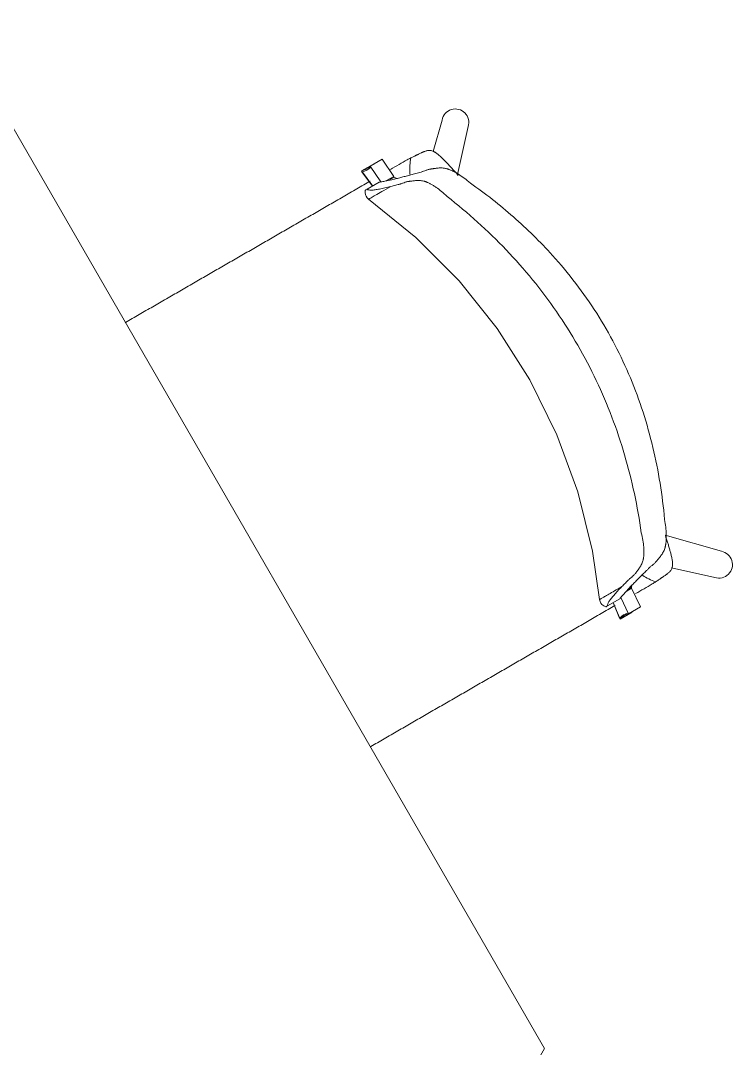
# Model space of a CAD drawing. Header units: millimetres. Extents: x 155927 to 326028, y -36033 to 97293.
# Drawn here: x 186153 to 186842, y 18002 to 18998 of the extents above; entities that cross this region are included whole.
import ezdxf

# ---------------------------------------------------------------- set-up
doc = ezdxf.new("R2010")
doc.units = ezdxf.units.MM
doc.header["$MEASUREMENT"] = 0
doc.layers.add('I-FURN', color=8, linetype='CONTINUOUS', lineweight=9)

msp = doc.modelspace()

# ---------------------------------------------------------------- linework, layer by layer
at = {"layer": 'I-FURN'}
for p, q in [((186660.34, 18002.03), (186085.29, 18997.94)), ((186560.99, 18901.56), (186552.32, 18871.01)), ((186575.95, 18848.63), (186586.31, 18895.15)), ((186491.44, 18856.83), (186502.99, 18863.5)), ((186502.99, 18863.5), (186514.12, 18846.94)), ((186494.41, 18858.92), (186482.86, 18852.25)), ((186501.7, 18841.57), (186491.44, 18856.83)), ((186501.6, 18841.55), (186491.89, 18855.99)), ((186482.86, 18852.25), (186493.81, 18837.64)), ((186483.31, 18851.42), (186493.69, 18837.57)), ((186514.12, 18846.94), (186506.47, 18842.52)), ((186514.57, 18846.1), (186509.46, 18843.15)), ((186486.34, 18831.28), (186486.5, 18833.42)), ((186500.1, 18841.27), (186488.29, 18834.46)), ((186486.73, 18829.04), (186486.34, 18831.28)), ((186487.31, 18827.64), (186486.73, 18829.04)), ((186488.34, 18826.06), (186487.31, 18827.64)), ((186489.69, 18824.74), (186488.34, 18826.06)), ((186489.69, 18824.74), (186535.69, 18787.63)), ((186535.69, 18787.63), (186577.4, 18745.75)), ((186577.4, 18745.75), (186614.36, 18699.6)), ((186614.36, 18699.6), (186646.11, 18649.72)), ((186646.11, 18649.72), (186672.29, 18596.7)), ((186672.29, 18596.7), (186692.59, 18541.16)), ((186692.59, 18541.16), (186706.76, 18483.76)), ((186831.6, 18483.69), (186777.11, 18499.18)), ((186706.76, 18483.76), (186713.58, 18436.97)), ((186783.37, 18467.7), (186825.18, 18458.37)), ((186739.4, 18444.88), (186744.52, 18447.83)), ((186741.45, 18447.16), (186744.06, 18448.67)), ((186744.52, 18447.83), (186753.29, 18429.91)), ((186713.58, 18436.97), (186714.05, 18435.14)), ((186714.05, 18435.14), (186714.89, 18433.45)), ((186733.09, 18437.71), (186721.29, 18430.89)), ((186741.74, 18423.25), (186734.09, 18438.87)), ((186714.89, 18433.45), (186715.82, 18432.25)), ((186715.82, 18432.25), (186717.56, 18430.79)), ((186717.56, 18430.79), (186719.5, 18429.86)), ((186726.61, 18433.97), (186733.04, 18418.94)), ((186726.69, 18434.01), (186733.49, 18418.1)), ((186753.29, 18429.91), (186741.74, 18423.25)), ((186733.49, 18418.1), (186745.03, 18424.77)), ((186085.36, 17006.09), (186660.34, 18002.03))]:
    msp.add_line(p, q, dxfattribs=at)
for centre, start, end in [((186573.86, 18899.2), 341.98964, 169.60587), ((186829.23, 18470.82), 251.96621, 79.58244)]:
    msp.add_arc(centre, 13.09, start, end, dxfattribs=at)
for centre, start_param, end_param in [((186479.29, 18869.24), 2.819103, 3.398599), ((186479.74, 18868.4), 2.819103, 3.398599), ((186490.83, 18875.9), 2.819103, 2.902745), ((186745.95, 18407.35), 6.026179, 6.605675), ((186746.4, 18406.52), 6.026179, 6.605675)]:
    msp.add_ellipse(centre, major_axis=(-8.7, 15.06), ratio=0.978487, start_param=start_param, end_param=end_param, dxfattribs=at)
for points in [[(186510.94, 18853.63), (186516.57, 18856.89), (186522.03, 18860.04), (186527.32, 18863.09)], [(186527.32, 18863.09), (186527.89, 18863.38), (186529.04, 18863.97), (186530.18, 18864.55), (186530.75, 18864.84)], [(186576.69, 18847.83), (186575.88, 18848.78), (186575.07, 18849.72), (186574.26, 18850.66)], [(186574.26, 18850.66), (186575.06, 18849.73), (186575.85, 18848.81), (186576.65, 18847.88)], [(186488.29, 18834.46), (186487.81, 18834.18), (186487.1, 18833.77), (186486.52, 18833.44), (186486.43, 18833.38), (186486.84, 18833.62), (186487.16, 18833.8)], [(186511.3, 18837.22), (186509.28, 18836.67), (186505.42, 18835.7), (186500.3, 18834.65), (186495.9, 18833.87), (186492.34, 18833.52), (186489.74, 18833.75), (186488.67, 18834.18), (186488.29, 18834.46)], [(186500.1, 18841.27), (186501.23, 18841.48), (186503.59, 18841.91), (186506.16, 18842.43), (186507.5, 18842.74)], [(186721.29, 18430.89), (186721.24, 18431.36), (186721.4, 18432.51), (186722.5, 18434.87), (186724.58, 18437.77), (186727.47, 18441.2), (186730.93, 18445.11), (186733.7, 18447.96), (186735.18, 18449.44)], [(186764.65, 18452.02), (186759.42, 18449.01), (186754.05, 18445.9), (186748.52, 18442.71)], [(186767.88, 18454.13), (186767.34, 18453.78), (186766.27, 18453.07), (186765.19, 18452.37), (186764.65, 18452.02)], [(186738.06, 18443.39), (186737.13, 18442.38), (186735.39, 18440.42), (186733.84, 18438.59), (186733.09, 18437.71)], [(186720.17, 18430.25), (186719.84, 18430.06), (186719.43, 18429.82), (186719.52, 18429.87), (186720.1, 18430.21), (186720.8, 18430.62), (186721.29, 18430.89)]]:
    msp.add_open_spline(points, degree=3, dxfattribs=at)
for points, knots in [([(186530.75, 18864.84), (186530.31, 18862.41), (186529.75, 18857.7), (186529.67, 18852.21), (186529.9, 18849.11), (186529.98, 18848.22)], [0, 0, 0, 0, 0.02777778, 0.05555556, 0.06696683, 0.06696683, 0.06696683, 0.06696683]), ([(186530.75, 18864.84), (186531.72, 18865.33), (186533.2, 18866.08), (186534.94, 18866.95), (186535.93, 18867.44), (186536.67, 18867.8), (186537.39, 18868.15), (186538.3, 18868.59), (186539.41, 18869.12), (186540.53, 18869.63), (186541.35, 18870), (186541.82, 18870.21), (186542.19, 18870.36), (186542.55, 18870.52), (186543.03, 18870.71), (186543.85, 18871.04), (186545, 18871.45), (186546.34, 18871.84), (186547.61, 18872.08), (186548.98, 18872.14), (186550.46, 18871.95), (186551.73, 18871.58), (186552.73, 18871.14), (186553.45, 18870.77), (186554.13, 18870.37), (186555.06, 18869.77), (186556.22, 18868.92), (186557.62, 18867.79), (186559.03, 18866.54), (186560.36, 18865.31), (186561.55, 18864.16), (186562.69, 18863.03), (186563.91, 18861.8), (186565.23, 18860.44), (186566.98, 18858.6), (186570.08, 18855.28), (186572.66, 18852.43), (186574.26, 18850.66)], [0, 0, 0, 0, 0.0625, 0.09375, 0.109375, 0.125, 0.140625, 0.15625, 0.1875, 0.21875, 0.234375, 0.242188, 0.25, 0.257812, 0.265625, 0.28125, 0.3125, 0.34375, 0.375, 0.40625, 0.4375, 0.46875, 0.484375, 0.5, 0.515625, 0.53125, 0.5625, 0.59375, 0.625, 0.65625, 0.6875, 0.71875, 0.75, 0.78125, 0.8125, 0.875, 1, 1, 1, 1]), ([(186507.5, 18842.74), (186509.47, 18843.09), (186512.79, 18843.79), (186517.87, 18845.05), (186521.97, 18846.12), (186526.21, 18847.25), (186530.69, 18848.46), (186534.74, 18849.55), (186538.08, 18850.47), (186540.22, 18851.05), (186541.9, 18851.56), (186543.51, 18852.14), (186545.12, 18852.75), (186546.81, 18853.31), (186548.15, 18853.7), (186549.34, 18853.96), (186550.23, 18854.11), (186550.76, 18854.19), (186551.16, 18854.24), (186551.57, 18854.29), (186552.12, 18854.36), (186553.09, 18854.5), (186554.5, 18854.72), (186556.27, 18854.97), (186558.11, 18855.15), (186560.06, 18855.21), (186562.12, 18855.1), (186563.93, 18854.8), (186565.26, 18854.47), (186566.03, 18854.24), (186566.62, 18854.05), (186567.22, 18853.84), (186568.02, 18853.54), (186569.45, 18852.97), (186571.55, 18852.02), (186574.15, 18850.67), (186577.74, 18848.57), (186582.44, 18845.39), (186586.4, 18842.22), (186588.43, 18840.48)], [0, 0, 0, 0, 0.142857, 0.214286, 0.285714, 0.357143, 0.428571, 0.5, 0.535714, 0.571429, 0.589286, 0.607143, 0.642857, 0.660714, 0.678571, 0.696429, 0.705357, 0.709821, 0.714286, 0.71875, 0.723214, 0.732143, 0.75, 0.767857, 0.785714, 0.803571, 0.821429, 0.839286, 0.848214, 0.852679, 0.857143, 0.861607, 0.866071, 0.875, 0.892857, 0.910714, 0.928571, 0.964286, 1, 1, 1, 1]), ([(186517.1, 18844.92), (186516.66, 18845.13), (186515.76, 18845.57), (186514.94, 18845.91), (186514.51, 18846.09)], [-0.5281276, -0.5281276, -0.5281276, -0.5281276, -0.3333333, -0.1189454, -0.1189454, -0.1189454, -0.1189454]), ([(186253.92, 18705.24), (186254.05, 18705.32), (186258.53, 18707.9), (186267.45, 18713.06), (186280.75, 18720.73), (186293.84, 18728.29), (186304.73, 18734.58), (186313.47, 18739.63), (186320.1, 18743.45), (186326.7, 18747.27), (186335.38, 18752.28), (186346.09, 18758.46), (186356.78, 18764.63), (186365.4, 18769.61), (186371.96, 18773.39), (186378.52, 18777.18), (186387.18, 18782.18), (186397.94, 18788.39), (186408.75, 18794.63), (186417.49, 18799.68), (186424.14, 18803.52), (186430.78, 18807.35), (186439.49, 18812.39), (186450.32, 18818.63), (186463.36, 18826.16), (186476.72, 18833.88), (186486.03, 18839.26), (186490.86, 18842.04), (186491.25, 18842.27)], [-0.751114, -0.751114, -0.751114, -0.751114, -0.75, -0.7142857, -0.6785714, -0.6428571, -0.6071429, -0.5892857, -0.5714286, -0.5535714, -0.5357143, -0.5, -0.4642857, -0.4464286, -0.4285714, -0.4107143, -0.3928571, -0.3571429, -0.3214286, -0.3035714, -0.2857143, -0.2678571, -0.25, -0.2142857, -0.1785714, -0.1428571, -0.1071429, -0.103964, -0.103964, -0.103964, -0.103964]), ([(186489.69, 18824.74), (186489.69, 18824.74), (186489.81, 18824.81), (186490.27, 18825.07), (186491.05, 18825.53), (186492.78, 18826.52), (186496.15, 18828.47), (186502.4, 18832.08), (186508.05, 18835.34), (186511.3, 18837.22)], [0.3374293, 0.3374293, 0.3374293, 0.3374293, 0.3888889, 0.4444444, 0.5138889, 0.5833333, 0.7222222, 0.8611111, 1, 1, 1, 1]), ([(186565.85, 18827.44), (186564, 18829.24), (186560.37, 18832.51), (186556.02, 18835.84), (186552.66, 18838.04), (186550.2, 18839.47), (186548.21, 18840.48), (186546.85, 18841.09), (186546.08, 18841.41), (186545.51, 18841.64), (186544.94, 18841.85), (186544.19, 18842.1), (186542.89, 18842.47), (186541.09, 18842.81), (186539.02, 18842.98), (186537.05, 18842.97), (186535.18, 18842.84), (186533.41, 18842.64), (186532.01, 18842.47), (186531.07, 18842.37), (186530.55, 18842.31), (186530.16, 18842.28), (186529.78, 18842.25), (186529.29, 18842.2), (186528.47, 18842.08), (186527.4, 18841.87), (186526.23, 18841.56), (186524.78, 18841.09), (186523.42, 18840.56), (186522, 18840.05), (186520.85, 18839.71), (186519.64, 18839.39), (186518.05, 18838.96), (186515.26, 18838.22), (186512.88, 18837.61), (186511.3, 18837.22)], [0, 0, 0, 0, 0.0625, 0.125, 0.15625, 0.1875, 0.21875, 0.234375, 0.242188, 0.25, 0.257812, 0.265625, 0.28125, 0.3125, 0.34375, 0.375, 0.40625, 0.4375, 0.46875, 0.484375, 0.492188, 0.5, 0.507812, 0.515625, 0.53125, 0.5625, 0.59375, 0.625, 0.6875, 0.71875, 0.75, 0.78125, 0.8125, 0.875, 1, 1, 1, 1]), ([(186588.43, 18840.48), (186602.94, 18830.3), (186630.76, 18808.43), (186672.89, 18767.03), (186712.52, 18715.4), (186745.26, 18652.37), (186763.35, 18596.07), (186772.6, 18549.77), (186775.53, 18526.38), (186776.57, 18514.61)], [-1, -1, -1, -1, -0.863636, -0.727273, -0.545455, -0.363636, -0.181818, -0.090909, 0, 0, 0, 0]), ([(186753.99, 18501.57), (186752.23, 18514.35), (186747.78, 18539.68), (186735.16, 18589.65), (186712.27, 18650), (186673.53, 18717.1), (186632.71, 18767.1), (186595.75, 18803.01), (186576.03, 18819.53), (186565.85, 18827.44)], [-1, -1, -1, -1, -0.9, -0.8, -0.6, -0.4, -0.2, -0.1, 0, 0, 0, 0]), ([(186776.57, 18514.61), (186777.07, 18511.98), (186777.83, 18506.96), (186778.24, 18501.3), (186778.26, 18497.15), (186778.13, 18494.21), (186777.9, 18491.92), (186777.68, 18490.4), (186777.54, 18489.56), (186777.42, 18488.93), (186777.29, 18488.33), (186777.11, 18487.54), (186776.73, 18486.23), (186776.07, 18484.51), (186775.15, 18482.67), (186774.12, 18481.02), (186773.04, 18479.51), (186771.94, 18478.11), (186771.04, 18476.99), (186770.44, 18476.22), (186770.1, 18475.79), (186769.86, 18475.45), (186769.61, 18475.13), (186769.28, 18474.71), (186768.71, 18474.01), (186767.88, 18473.11), (186766.88, 18472.14), (186765.54, 18470.96), (186764.21, 18469.88), (186762.91, 18468.77), (186761.94, 18467.87), (186760.99, 18466.93), (186759.74, 18465.7), (186757.58, 18463.57), (186754.62, 18460.61), (186751.33, 18457.34), (186748.23, 18454.23), (186745.25, 18451.22), (186742.53, 18448.39), (186740.11, 18445.76), (186738.71, 18444.15), (186738.06, 18443.39)], [0, 0, 0, 0, 0.035714, 0.071429, 0.089286, 0.107143, 0.125, 0.133929, 0.138393, 0.142857, 0.147321, 0.151786, 0.160714, 0.178571, 0.196429, 0.214286, 0.232143, 0.25, 0.267857, 0.276786, 0.28125, 0.285714, 0.290179, 0.294643, 0.303571, 0.321429, 0.339286, 0.357143, 0.392857, 0.410714, 0.428571, 0.446429, 0.464286, 0.5, 0.571429, 0.642857, 0.714286, 0.785714, 0.857143, 0.928571, 1, 1, 1, 1]), ([(186735.18, 18449.44), (186736.32, 18450.61), (186738.03, 18452.37), (186740.07, 18454.41), (186741.24, 18455.58), (186742.11, 18456.46), (186742.99, 18457.29), (186744.14, 18458.27), (186745.28, 18459.18), (186746.41, 18460.2), (186747.26, 18461.05), (186747.98, 18461.87), (186748.49, 18462.53), (186748.78, 18462.93), (186749, 18463.24), (186749.22, 18463.56), (186749.53, 18463.99), (186750.09, 18464.75), (186750.94, 18465.87), (186751.99, 18467.31), (186753.04, 18468.86), (186754.04, 18470.57), (186754.93, 18472.44), (186755.53, 18474.17), (186755.86, 18475.48), (186756.02, 18476.26), (186756.12, 18476.85), (186756.21, 18477.46), (186756.31, 18478.29), (186756.46, 18479.78), (186756.59, 18482), (186756.58, 18484.85), (186756.35, 18488.86), (186755.65, 18494.29), (186754.62, 18499.07), (186753.99, 18501.57)], [0, 0, 0, 0, 0.125, 0.1875, 0.21875, 0.25, 0.28125, 0.3125, 0.375, 0.40625, 0.4375, 0.46875, 0.484375, 0.492188, 0.5, 0.507812, 0.515625, 0.53125, 0.5625, 0.59375, 0.625, 0.65625, 0.6875, 0.71875, 0.734375, 0.742188, 0.75, 0.757812, 0.765625, 0.78125, 0.8125, 0.84375, 0.875, 0.9375, 1, 1, 1, 1]), ([(186777.35, 18498.89), (186778.09, 18496.62), (186779.26, 18492.96), (186780.59, 18488.62), (186781.3, 18486.18), (186781.82, 18484.36), (186782.28, 18482.69), (186782.69, 18481.13), (186783.09, 18479.53), (186783.5, 18477.76), (186783.87, 18475.92), (186784.15, 18474.14), (186784.31, 18472.71), (186784.36, 18471.61), (186784.36, 18470.81), (186784.33, 18470.01), (186784.2, 18468.92), (186783.89, 18467.63), (186783.32, 18466.26), (186782.58, 18465.11), (186781.73, 18464.12), (186780.73, 18463.16), (186779.8, 18462.37), (186779.1, 18461.82), (186778.69, 18461.5), (186778.38, 18461.26), (186778.06, 18461.03), (186777.64, 18460.72), (186776.92, 18460.19), (186775.91, 18459.48), (186774.9, 18458.79), (186774.07, 18458.22), (186773.4, 18457.77), (186772.72, 18457.31), (186771.8, 18456.7), (186770.17, 18455.63), (186768.78, 18454.71), (186767.88, 18454.13)], [0, 0, 0, 0, 0.125, 0.1875, 0.21875, 0.25, 0.28125, 0.3125, 0.34375, 0.375, 0.40625, 0.4375, 0.46875, 0.484375, 0.5, 0.515625, 0.53125, 0.5625, 0.59375, 0.625, 0.65625, 0.6875, 0.71875, 0.734375, 0.742188, 0.75, 0.757812, 0.765625, 0.78125, 0.8125, 0.84375, 0.859375, 0.875, 0.890625, 0.90625, 0.9375, 1, 1, 1, 1]), ([(186754.33, 18460.91), (186754.66, 18460.69), (186756.85, 18459.24), (186761.19, 18456.83), (186765.56, 18454.95), (186767.88, 18454.13)], [0.93933321, 0.93933321, 0.93933321, 0.93933321, 0.94444444, 0.97222222, 1, 1, 1, 1]), ([(186735.18, 18449.44), (186732.58, 18447.94), (186727.93, 18445.25), (186722.4, 18442.06), (186718.29, 18439.69), (186715.99, 18438.36), (186714.76, 18437.65), (186714.12, 18437.28), (186713.7, 18437.04), (186713.58, 18436.97), (186713.58, 18436.97)], [0, 0, 0, 0, 0.1111111, 0.2222222, 0.3333333, 0.4444444, 0.5, 0.5555556, 0.6111111, 0.6625707, 0.6625707, 0.6625707, 0.6625707]), ([(186744.48, 18447.81), (186744.55, 18448.25), (186744.64, 18449.16), (186744.73, 18450.12), (186744.76, 18450.6)], [-0.8741323, -0.8741323, -0.8741323, -0.8741323, -0.6666667, -0.4718724, -0.4718724, -0.4718724, -0.4718724]), ([(186728.63, 18431.23), (186728.03, 18430.88), (186725.2, 18429.25), (186720.13, 18426.32), (186713.38, 18422.42), (186706.68, 18418.56), (186697.93, 18413.5), (186687.22, 18407.32), (186676.63, 18401.2), (186668.05, 18396.25), (186661.49, 18392.46), (186654.88, 18388.65), (186646.19, 18383.63), (186635.41, 18377.41), (186622.52, 18369.97), (186609.41, 18362.4), (186596.28, 18354.81), (186583.32, 18347.33), (186572.48, 18341.08), (186563.75, 18336.04), (186557.14, 18332.22), (186550.53, 18328.4), (186541.83, 18323.38), (186531.05, 18317.16), (186520.24, 18310.91), (186511.52, 18305.88), (186504.91, 18302.06), (186498.32, 18298.26), (186493.81, 18295.65), (186491.47, 18294.31), (186491.3, 18294.2)], [-0.8977274, -0.8977274, -0.8977274, -0.8977274, -0.8928571, -0.875, -0.8571429, -0.8392857, -0.8214286, -0.7857143, -0.75, -0.7321429, -0.7142857, -0.6964286, -0.6785714, -0.6428571, -0.6071429, -0.5714286, -0.5357143, -0.5, -0.4642857, -0.4464286, -0.4285714, -0.4107143, -0.3928571, -0.3571429, -0.3214286, -0.3035714, -0.2857143, -0.2678571, -0.25, -0.2485148, -0.2485148, -0.2485148, -0.2485148])]:
    msp.add_open_spline(points, degree=3, knots=knots, dxfattribs=at)

doc.saveas('drawing.dxf')
